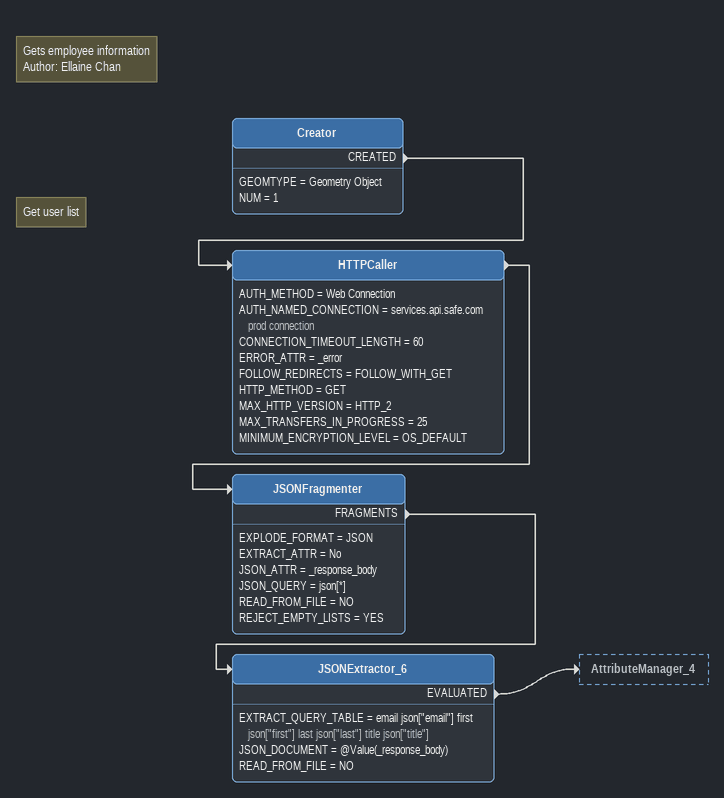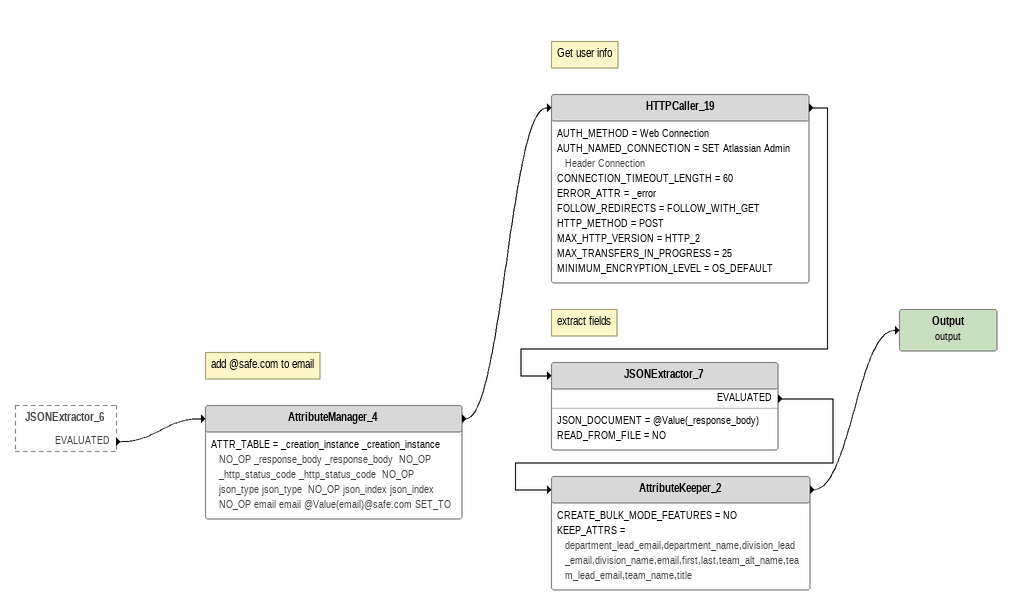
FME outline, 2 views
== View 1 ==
Note: Gets employee information / Author: Ellaine Chan
Creator
    GEOMTYPE = Geometry Object
    NUM = 1
    CREATED -> HTTPCaller
Note: Get user list
HTTPCaller
    AUTH_METHOD = Web Connection
    AUTH_NAMED_CONNECTION = services.api.safe.com prod connection
    CONNECTION_TIMEOUT_LENGTH = 60
    ERROR_ATTR = _error
    FOLLOW_REDIRECTS = FOLLOW_WITH_GET
    HTTP_METHOD = GET
    MAX_HTTP_VERSION = HTTP_2
    MAX_TRANSFERS_IN_PROGRESS = 25
    MINIMUM_ENCRYPTION_LEVEL = OS_DEFAULT
    -> JSONFragmenter
JSONFragmenter
    EXPLODE_FORMAT = JSON
    EXTRACT_ATTR = No
    JSON_ATTR = _response_body
    JSON_QUERY = json[*]
    READ_FROM_FILE = NO
    REJECT_EMPTY_LISTS = YES
    FRAGMENTS -> JSONExtractor_6
JSONExtractor_6
    EXTRACT_QUERY_TABLE = email json["email"] first json["first"] last json["last"] title json["title"]
    JSON_DOCUMENT = @Value(_response_body)
    READ_FROM_FILE = NO
    EVALUATED -> AttributeManager_4

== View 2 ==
JSONExtractor_6 [outside]
    EVALUATED -> AttributeManager_4
Note: add @safe.com to email
AttributeManager_4
    ATTR_TABLE = _creation_instance _creation_instance  NO_OP _response_body _response_body  NO_OP _http_status_code _http_status_code  NO_OP json_type json_type  NO_OP json_index json_index  NO_OP email email @Value(email)@safe.com SET_TO
    -> HTTPCaller_19
Note: Get user info
HTTPCaller_19
    AUTH_METHOD = Web Connection
    AUTH_NAMED_CONNECTION = SET Atlassian Admin Header Connection
    CONNECTION_TIMEOUT_LENGTH = 60
    ERROR_ATTR = _error
    FOLLOW_REDIRECTS = FOLLOW_WITH_GET
    HTTP_METHOD = POST
    MAX_HTTP_VERSION = HTTP_2
    MAX_TRANSFERS_IN_PROGRESS = 25
    MINIMUM_ENCRYPTION_LEVEL = OS_DEFAULT
    -> JSONExtractor_7
Note: extract fields
JSONExtractor_7
    JSON_DOCUMENT = @Value(_response_body)
    READ_FROM_FILE = NO
    EVALUATED -> AttributeKeeper_2
AttributeKeeper_2
    CREATE_BULK_MODE_FEATURES = NO
    KEEP_ATTRS = department_lead_email,department_name,division_lead_email,division_name,email,first,last,team_alt_name,team_lead_email,team_name,title
    -> Output (output)
Output (output)
